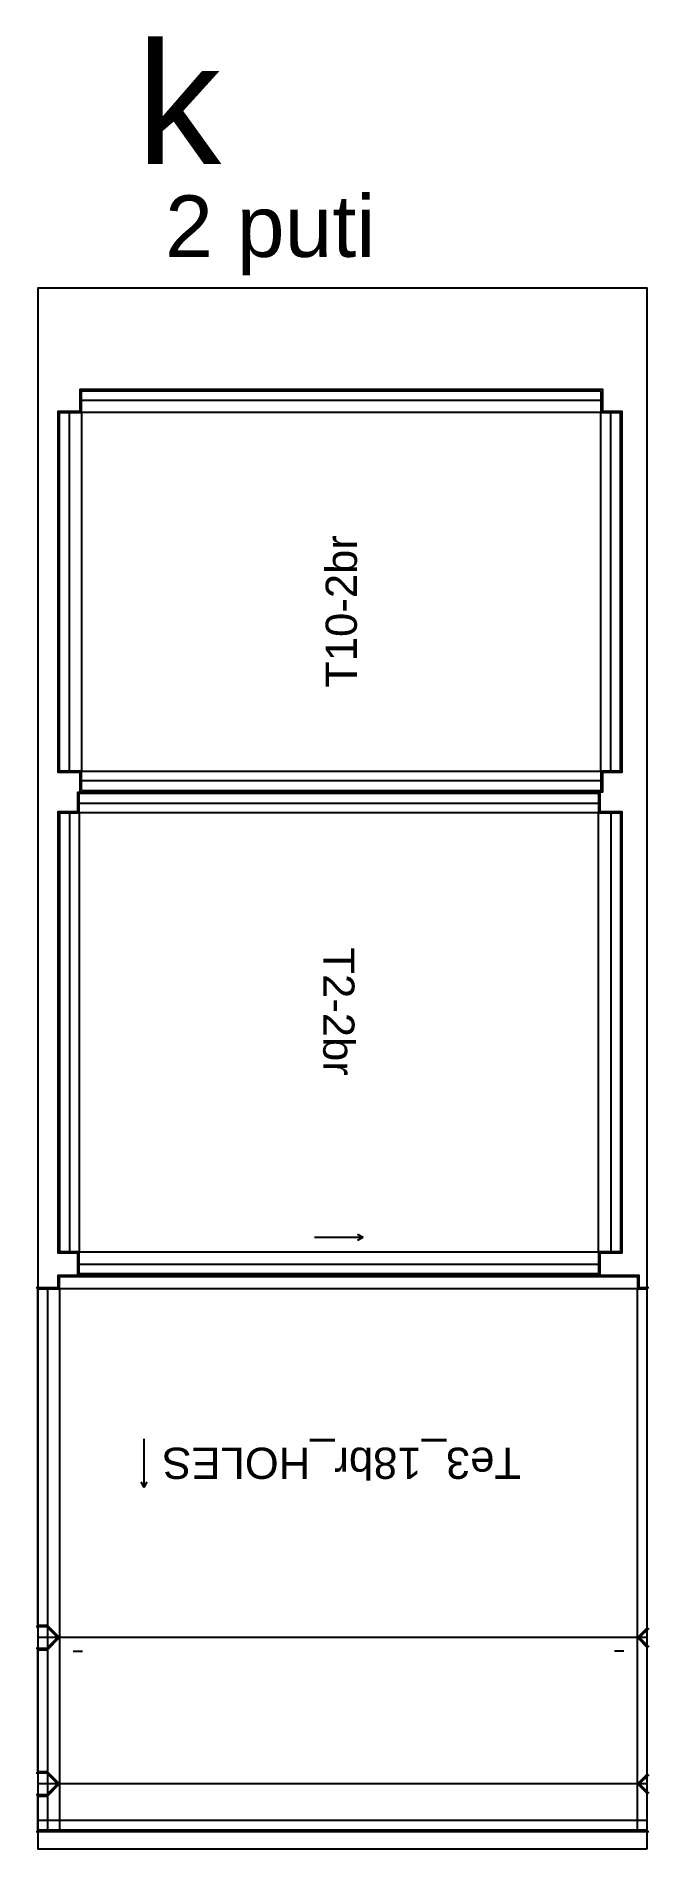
# Model space of a CAD drawing. Header units: inches. Extents: x -3 to 1253, y 0 to 3717.
import ezdxf

# ---------------------------------------------------------------- set-up
doc = ezdxf.new("R2010")
doc.units = ezdxf.units.IN
doc.header["$MEASUREMENT"] = 0
for name, color, linetype in [('CUT', 3, 'Continuous'), ('FREZ', 6, 'Continuous'), ('HOLES', 5, 'Continuous'), ('SHEETS', 140, 'Continuous')]:
    doc.layers.add(name, color=color, linetype=linetype)
doc.styles.get("Standard").update_dxf_attribs({"font": 'arial.ttf'})

msp = doc.modelspace()

# ---------------------------------------------------------------- linework, layer by layer
for p, q in [((90, 2990), (1155, 2990)), ((90, 2945), (90, 2990)), ((1155, 2990), (1155, 2945)), ((45, 2210), (45, 2945)), ((45, 2945), (90, 2945)), ((1155, 2945), (1195, 2945)), ((1195, 2210), (1195, 2945)), ((90, 2210), (45, 2210)), ((90, 2170), (90, 2210)), ((1195, 2210), (1155, 2210)), ((1155, 2210), (1155, 2170)), ((1150, 2164), (85, 2164)), ((85, 2124), (85, 2164)), ((90, 2170), (1155, 2170)), ((1150, 2164), (1150, 2124)), ((45, 2124), (45, 1224)), ((45, 2124), (85, 2124)), ((1150, 2124), (1195, 2124)), ((1195, 2124), (1195, 1224)), ((567.5, 1254), (667.5, 1254)), ((655.5, 1260), (667.5, 1254)), ((655.5, 1248), (667.5, 1254)), ((85, 1224), (45, 1224)), ((85, 1179), (85, 1224)), ((1195, 1224), (1150, 1224)), ((1150, 1224), (1150, 1179)), ((1230, 1173), (45, 1173)), ((45, 1148), (45, 1173)), ((1150, 1179), (85, 1179)), ((1230, 1173), (1230, 1148)), ((0, 458), (0, 1148)), ((0, 1148), (45, 1148)), ((1230, 1148), (1250, 1148)), ((1250, 453), (1250, 1148)), ((217.5, 840.5), (217.5, 740.5)), ((211.5, 752.5), (217.5, 740.5)), ((223.5, 752.5), (217.5, 740.5)), ((20, 458), (0, 458)), ((45, 433), (20, 458)), ((1230, 433), (1250, 453)), ((20, 408), (45, 433)), ((1250, 413), (1230, 433)), ((1250, 283), (1250, 413)), ((0, 283), (0, 408)), ((0, 408), (20, 408)), ((0, 158), (0, 283)), ((1250, 153), (1250, 283)), ((20, 158), (0, 158)), ((45, 133), (20, 158)), ((1230, 133), (1250, 153)), ((20, 108), (45, 133)), ((1250, 113), (1230, 133)), ((1250, 38), (1250, 113)), ((0, 38), (0, 108)), ((0, 108), (20, 108)), ((1250, 38), (0, 38))]:
    msp.add_line(p, q)
at = {"layer": 'CUT'}
for points in [[(87, 2167), (87, 2207), (42, 2207), (42, 2948), (87, 2948), (87, 2993), (1158, 2993), (1158, 2948), (1198, 2948), (1198, 2207), (1158, 2207), (1158, 2167), (1153, 2167)], [(82, 1176), (82, 1221), (42, 1221), (42, 2127), (82, 2127), (82, 2167), (1153, 2167), (1153, 2127), (1198, 2127), (1198, 1221), (1153, 1221), (1153, 1176)], [(-3, 1151), (42, 1151), (42, 1176), (1233, 1176), (1233, 1151), (1253, 1151)], [(-3, 411), (18.8, 411), (40.8, 433), (18.8, 455), (-3, 455)], [(1253, 451.8), (1234.2, 433), (1253, 414.2)], [(-3, 111), (18.8, 111), (40.8, 133), (18.8, 155), (-3, 155)], [(1253, 151.8), (1234.2, 133), (1253, 114.2)], [(1253, 35), (-3, 35)]]:
    msp.add_lwpolyline(points, dxfattribs=at)
at = {"layer": 'FREZ'}
for p, q in [((65, 2210), (65, 2945)), ((1155, 2970), (90, 2970)), ((1175, 2210), (1175, 2945)), ((1155, 2190), (90, 2190)), ((65, 2124), (65, 1224)), ((85, 2144), (1150, 2144)), ((1175, 2124), (1175, 1224)), ((85, 1199), (1150, 1199)), ((20, 1148), (20, 38)), ((1250, 433), (0, 433)), ((1250, 133), (0, 133)), ((1250, 58), (0, 58))]:
    msp.add_line(p, q, dxfattribs=at)
for points in [[(90, 2210), (1155, 2210), (1155, 2945), (90, 2945)], [(1150, 2124), (85, 2124), (85, 1224), (1150, 1224)]]:
    msp.add_lwpolyline(points, close=True, dxfattribs=at)
msp.add_lwpolyline([(1230, 38), (1230, 1148), (45, 1148), (45, 38)], dxfattribs=at)
at = {"layer": 'HOLES'}
for p, q in [((73, 405), (92, 405)), ((1202, 405), (1183, 405))]:
    msp.add_line(p, q, dxfattribs=at)
at = {"layer": 'SHEETS'}
msp.add_lwpolyline([(1250, 0), (1250, 3200), (0, 3200), (0, 0)], close=True, dxfattribs=at)

# ---------------------------------------------------------------- texts
for s, rotation, p in [('T10-2br', 90, (654.5, 2380.7)), ('T2-2br', 270, (585.5, 1848.4)), ('Te3_18br_HOLES', 180, (991.1, 822.5))]:
    msp.add_text(s, height=64, rotation=rotation).set_placement(p)
for s, height, p in [('k', 248.9, (202.5, 3454.6)), ('2 puti', 126.16, (261.3, 3264.3))]:
    msp.add_text(s, height=height, dxfattribs=at).set_placement(p)

doc.saveas('drawing.dxf')
